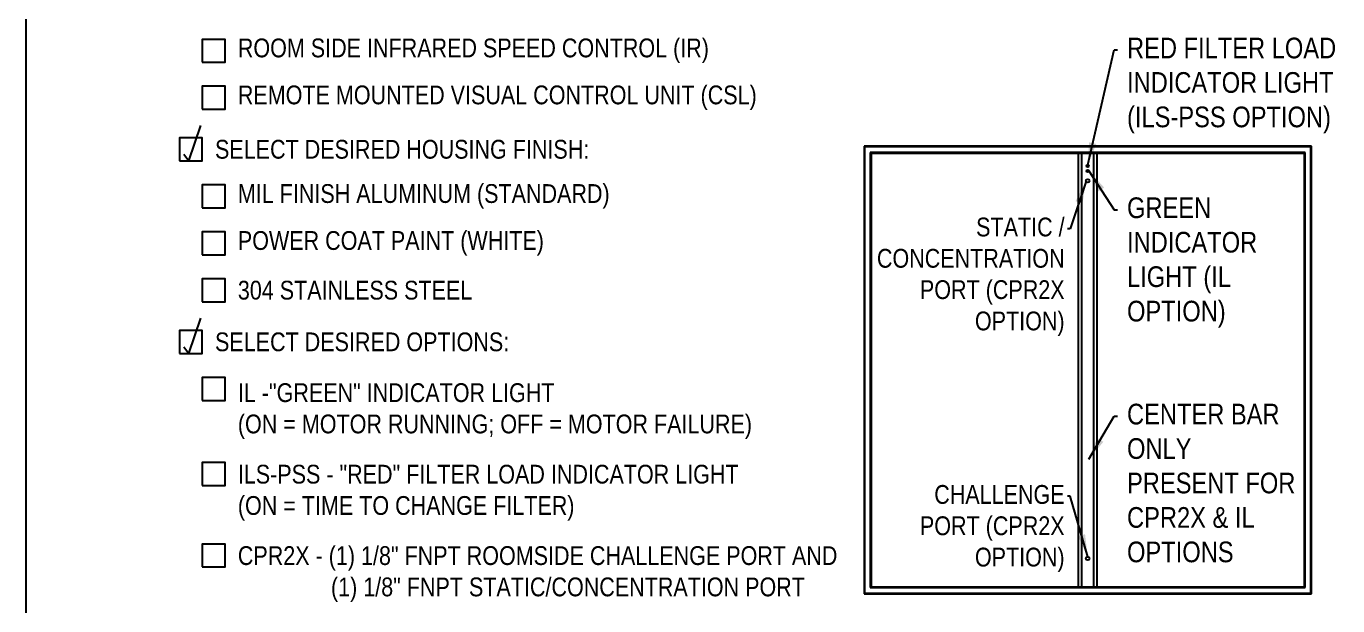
# Model space of a CAD drawing. Extents: x 0 to 216, y -5 to 280.
# Drawn here: x 0 to 139.6, y 106.9 to 168.6 of the extents above; entities that cross this region are included whole.
import ezdxf

# ---------------------------------------------------------------- set-up
doc = ezdxf.new("R2010")
doc.units = 0
doc.header["$LTSCALE"] = 10
doc.header["$MEASUREMENT"] = 0
doc.layers.get('0').update_dxf_attribs({"linetype": 'CONTINUOUS'})
for name, color, linetype in [('5120-LOGO$0$CADdetails-FRAME', 7, 'CONTINUOUS'), ('CADdetails-1-FINE', 1, 'CONTINUOUS'), ('CADdetails-11-VERYFINE', 11, 'CONTINUOUS'), ('CADdetails-15-FINE', 15, 'CONTINUOUS'), ('CADdetails-7-FRAME', 7, 'CONTINUOUS'), ('CADdetails-7-VERYFINE', 7, 'CONTINUOUS'), ('CADdetails-9-EXTRAFINE', 9, 'CONTINUOUS')]:
    doc.layers.add(name, color=color, linetype=linetype)
doc.styles.add('CADdetails-DIMENSIONS', font='ARIALN.TTF', dxfattribs={"height": 2})
doc.styles.add('CADdetails-NOTES', font='ARIALN.TTF', dxfattribs={"height": 2.38})
doc.dimstyles.new('CADdetails-LEADER', dxfattribs={"dimtxt": 2.38, "dimasz": 2.38, "dimexe": 0.5, "dimexo": 1.5, "dimgap": 1, "dimtad": 0, "dimzin": 0, "dimdsep": 46, "dimtxsty": 'CADdetails-DIMENSIONS', "dimcen": 1, "dimclrd": 256, "dimclre": 256, "dimclrt": 256, "dimadec": 0, "dimazin": 0, "dimtfac": 1, "dimtdec": 4, "dimtofl": 0, "dimtmove": 0, "dimatfit": 3, "dimfxl": 1, "dimtolj": 1, "dimtzin": 0, "dimarcsym": 0})

# ---------------------------------------------------------------- blocks, each defined once
blk = doc.blocks.new('5120-LOGO')
at = {"layer": '5120-LOGO$0$CADdetails-FRAME'}
blk.add_line((0, 0), (0, 280), dxfattribs=at)

msp = doc.modelspace()

# ---------------------------------------------------------------- linework, layer by layer
at = {"layer": 'CADdetails-1-FINE', "linetype": 'Continuous', "extrusion": (1, -4.28626e-16, 0)}
for p, q in [((89.18, 155.777), (89.18, 108.152)), ((136.805, 155.777), (89.18, 155.777)), ((136.742, 155.715), (89.242, 155.715)), ((89.242, 155.715), (89.242, 108.215)), ((136.742, 108.215), (136.742, 155.715)), ((136.805, 108.152), (136.805, 155.777)), ((89.18, 108.152), (136.805, 108.152)), ((89.242, 108.215), (136.742, 108.215))]:
    msp.add_line(p, q, dxfattribs=at)
at = {"layer": 'CADdetails-1-FINE'}
for points in [[(18.734, 164.735), (21.164, 164.735), (21.164, 167.165), (18.734, 167.165)], [(18.734, 159.735), (21.164, 159.735), (21.164, 162.165), (18.734, 162.165)], [(16.304, 154.235), (18.734, 154.235), (18.734, 156.665), (16.304, 156.665)], [(18.734, 149.235), (21.164, 149.235), (21.164, 151.665), (18.734, 151.665)], [(18.734, 144.235), (21.164, 144.235), (21.164, 146.665), (18.734, 146.665)], [(18.734, 139.235), (21.164, 139.235), (21.164, 141.665), (18.734, 141.665)], [(16.304, 133.735), (18.734, 133.735), (18.734, 136.165), (16.304, 136.165)], [(18.734, 128.735), (21.164, 128.735), (21.164, 131.165), (18.734, 131.165)], [(18.734, 119.69), (21.164, 119.69), (21.164, 122.12), (18.734, 122.12)], [(18.734, 111.01), (21.164, 111.01), (21.164, 113.44), (18.734, 113.44)]]:
    msp.add_lwpolyline(points, close=True, dxfattribs=at)
at = {"layer": 'CADdetails-11-VERYFINE', "linetype": 'Continuous', "extrusion": (1, -4.28626e-16, 0)}
for p, q in [((136.152, 155.124), (89.833, 155.124)), ((89.833, 155.124), (89.833, 108.805)), ((136.055, 155.027), (89.93, 155.027)), ((89.93, 155.027), (89.93, 108.902)), ((136.055, 108.902), (136.055, 155.027)), ((136.152, 108.805), (136.152, 155.124)), ((89.93, 108.902), (136.055, 108.902)), ((89.833, 108.805), (136.152, 108.805))]:
    msp.add_line(p, q, dxfattribs=at)
at = {"layer": 'CADdetails-15-FINE'}
for points in [[(16.781, 154.941), (17.311, 154.235), (18.594, 157.989)], [(16.781, 134.441), (17.311, 133.735), (18.594, 137.489)]]:
    msp.add_lwpolyline(points, dxfattribs=at)
at = {"layer": 'CADdetails-7-FRAME'}
msp.add_lwpolyline([(0, 280), (216, 280), (216, 0), (0, 0)], close=True, dxfattribs=at)
at = {"layer": 'CADdetails-9-EXTRAFINE', "linetype": 'Continuous', "extrusion": (1, -4.28626e-16, 0)}
for p, q in [((111.992, 108.902), (111.992, 155.027)), ((112.352, 108.902), (112.352, 155.027)), ((113.632, 108.902), (113.632, 155.027)), ((113.992, 108.902), (113.992, 155.027))]:
    msp.add_line(p, q, dxfattribs=at)
at = {"layer": 'CADdetails-9-EXTRAFINE', "linetype": 'Continuous'}
for centre, radius in [((112.992, 153.667), 0.125), ((112.992, 152.107), 0.188), ((112.992, 153.167), 0.125), ((112.992, 111.902), 0.188)]:
    msp.add_circle(centre, radius, dxfattribs=at)

# ---------------------------------------------------------------- block references
msp.add_blockref('5120-LOGO', (0, 0))

# ---------------------------------------------------------------- texts
at = {"layer": 'CADdetails-7-VERYFINE'}
for s, insert, char_height, width, attachment_point, style in [('ROOM SIDE INFRARED SPEED CONTROL (IR)', (22.527, 165.95), 2, 56.39069, 4, 'CADdetails-NOTES'), ('RED FILTER LOAD INDICATOR LIGHT (ILS-PSS OPTION)', (117.176, 167.342), 2.2, 29.66486, 1, 'CADdetails-DIMENSIONS'), ('REMOTE MOUNTED VISUAL CONTROL UNIT (CSL)', (22.527, 160.95), 2, 72.96644, 4, 'CADdetails-NOTES'), ('SELECT DESIRED HOUSING FINISH: ', (20.097, 155.45), 2, 56.39069, 4, 'CADdetails-NOTES'), ('MIL FINISH ALUMINUM (STANDARD)', (22.527, 150.45), 2, 68.9928, 4, 'CADdetails-NOTES'), ('GREEN INDICATOR LIGHT (IL OPTION)', (117.176, 150.337), 2.2, 18.87911, 1, 'CADdetails-DIMENSIONS'), ('STATIC / CONCENTRATION PORT (CPR2X OPTION)', (110.53, 148.19), 2, 18.57218, 3, 'CADdetails-DIMENSIONS'), ('POWER COAT PAINT (WHITE)', (22.527, 145.45), 2, 66.60862, 4, 'CADdetails-NOTES'), ('304 STAINLESS STEEL', (22.527, 140.45), 2, 82.70025, 4, 'CADdetails-NOTES'), ('SELECT DESIRED OPTIONS: ', (20.097, 134.95), 2, 56.39069, 4, 'CADdetails-NOTES'), ('IL -"GREEN" INDICATOR LIGHT\\P(ON = MOTOR RUNNING; OFF = MOTOR FAILURE)', (22.527, 127.589), 2, 65.71578, 4, 'CADdetails-NOTES'), ('CENTER BAR ONLY PRESENT FOR CPR2X & IL OPTIONS', (117.176, 128.374), 2.2, 18.87911, 1, 'CADdetails-DIMENSIONS'), ('ILS-PSS - "RED" FILTER LOAD INDICATOR LIGHT\\P(ON = TIME TO CHANGE FILTER)', (22.527, 118.91), 2, 65.71578, 4, 'CADdetails-NOTES'), ('CHALLENGE PORT (CPR2X OPTION)', (110.53, 119.721), 2, 18.57218, 3, 'CADdetails-DIMENSIONS'), ('CPR2X - (1) 1/8" FNPT ROOMSIDE CHALLENGE PORT AND\\P^I   (1) 1/8" FNPT STATIC/CONCENTRATION PORT', (22.527, 110.244), 2, 93.14128, 4, 'CADdetails-NOTES')]:
    msp.add_mtext(s, dxfattribs=dict(at, insert=insert, char_height=char_height, width=width, attachment_point=attachment_point, style=style))

# ---------------------------------------------------------------- leaders
at = {"layer": 'CADdetails-7-VERYFINE', "annotation_type": 0, "has_hookline": 1, "hookline_direction": 0}
for points, text_width in [([(112.994, 153.792), (115.803, 166.033), (116.176, 166.033)], 21.932), ([(113.117, 153.17), (115.803, 149.028), (116.176, 149.028)], 13.584), ([(113.117, 122.464), (115.803, 127.065), (116.176, 127.065)], 17.693)]:
    msp.add_leader(points, dimstyle='CADdetails-LEADER', override={"dimgap": 1, "dimtad": 0}, dxfattribs=dict(at, text_width=text_width))
at = {"layer": 'CADdetails-7-VERYFINE'}
for points in [[(112.809, 152.068), (111.14, 147), (110.827, 147)], [(112.99, 112.09), (111.14, 118.531), (110.827, 118.531)]]:
    msp.add_leader(points, dimstyle='CADdetails-LEADER', override={"dimgap": 1, "dimtad": 0}, dxfattribs=at)

doc.saveas('drawing.dxf')
